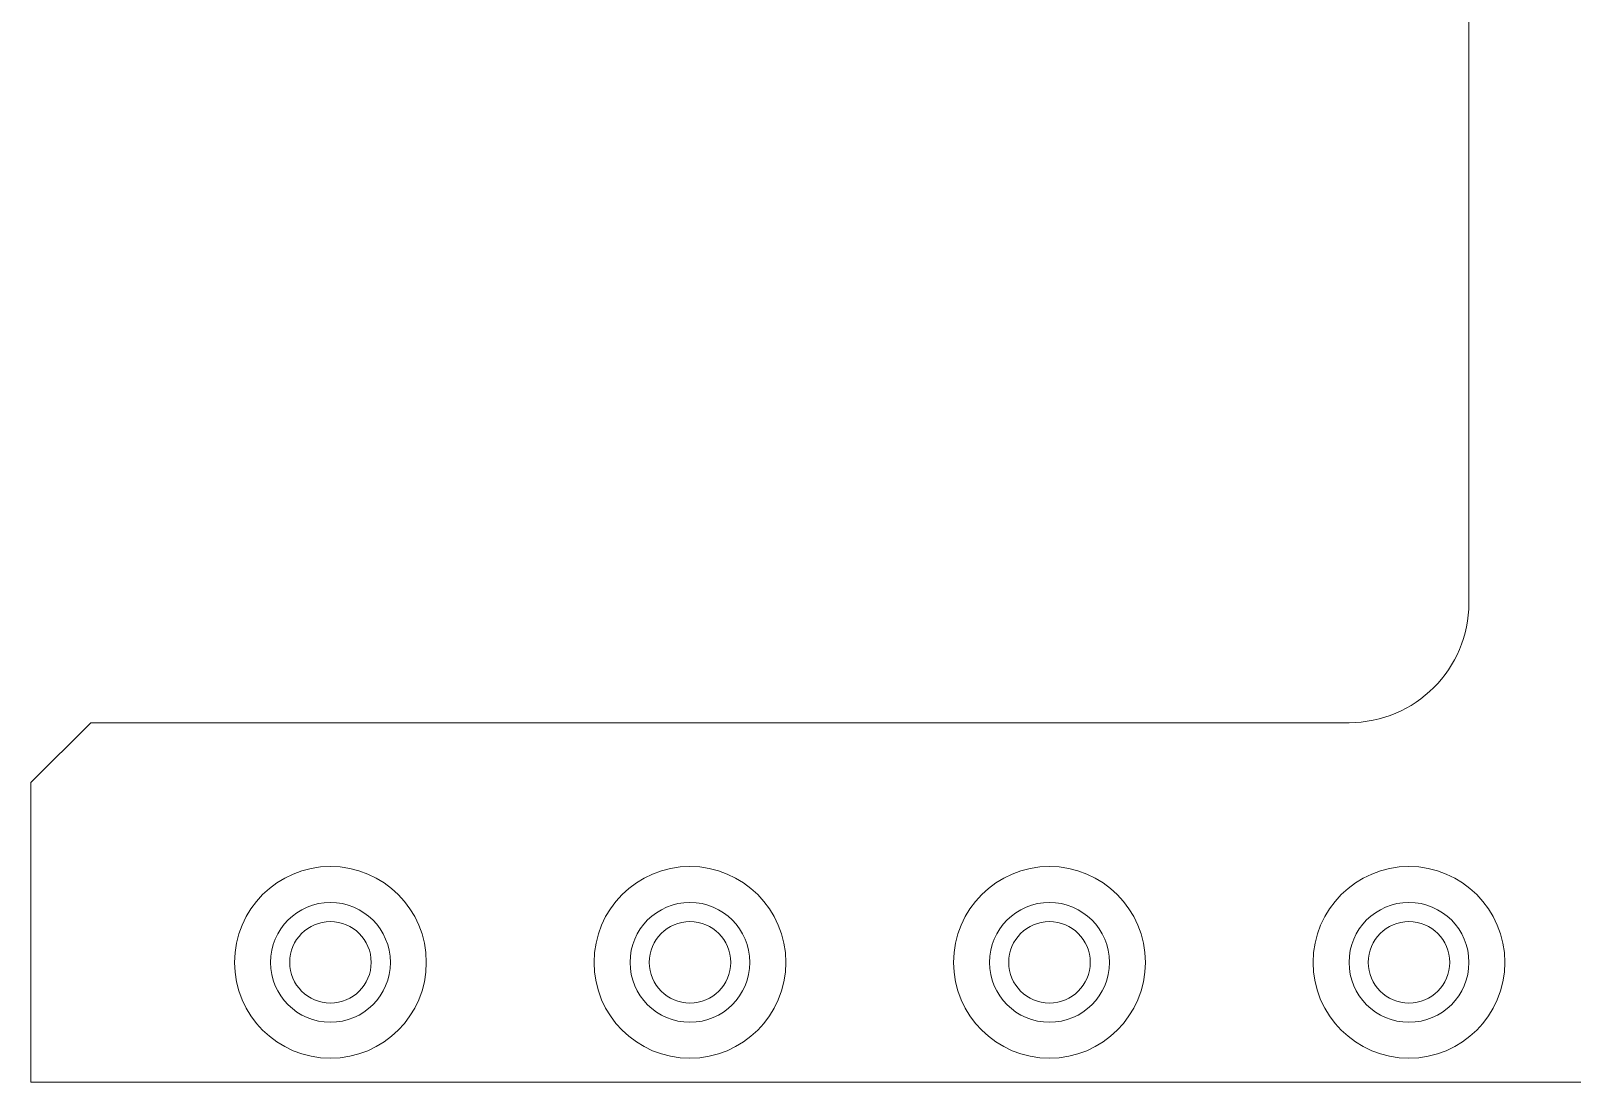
# Model space of a CAD drawing. Extents: x 500 to 100500, y -14500 to 21140.
# Drawn here: x 8800.5 to 8929.1, y -6736 to -6648.3 of the extents above; entities that cross this region are included whole.
import ezdxf

# ---------------------------------------------------------------- set-up
doc = ezdxf.new("R2010")
doc.units = 0
doc.linetypes.add('SLD-Solid', pattern=[0])
doc.layers.add('M06SMMF-001B', color=7, linetype='CONTINUOUS')
doc.layers.add('MODEL', color=7, linetype='SLD-Solid', lineweight=15)

# ---------------------------------------------------------------- blocks, each defined once
blk = doc.blocks.new('KA$Cbf7906b1')
at = {"layer": 'MODEL'}
for p, q in [((218, 222.6), (218, 275.6)), ((333, 212.6), (228, 212.6)), ((338, 207.6), (333, 212.6)), ((338, 182.6), (338, 207.6)), ((188, 182.6), (338, 182.6))]:
    blk.add_line(p, q, dxfattribs=at)
for centre, radius in [((223, 192.6), 8), ((253, 192.6), 8), ((283, 192.6), 8), ((313, 192.6), 8), ((223, 192.6), 5), ((253, 192.6), 5), ((283, 192.6), 5), ((313, 192.6), 5), ((223, 192.6), 3.4), ((253, 192.6), 3.4), ((283, 192.6), 3.4), ((313, 192.6), 3.4)]:
    blk.add_circle(centre, radius, dxfattribs=at)
blk.add_arc((228, 222.6), 10, 180, 270, dxfattribs=at)
blk = doc.blocks.new('KFASDF3')
at = {"layer": 'MODEL', "color": 6}
for p, q in [((88219.37, -125179.02), (88219.37, -125103.02)), ((88334.37, -125189.02), (88229.37, -125189.02)), ((88339.37, -125194.02), (88334.37, -125189.02)), ((88339.37, -125219.02), (88339.37, -125194.02)), ((88189.37, -125219.02), (88339.37, -125219.02))]:
    blk.add_line(p, q, dxfattribs=at)
for centre, radius in [((88224.37, -125209.02), 8), ((88254.37, -125209.02), 8), ((88284.37, -125209.02), 8), ((88314.37, -125209.02), 8), ((88224.37, -125209.02), 5), ((88254.37, -125209.02), 5), ((88284.37, -125209.02), 5), ((88314.37, -125209.02), 5), ((88224.37, -125209.02), 3.4), ((88254.37, -125209.02), 3.4), ((88284.37, -125209.02), 3.4), ((88314.37, -125209.02), 3.4)]:
    blk.add_circle(centre, radius, dxfattribs=at)
blk.add_arc((88229.37, -125179.02), 10, 180, 270, dxfattribs=at)
blk = doc.blocks.new('KA$C03f0ad08')
at = {"layer": 'M06SMMF-001B', "color": 4}
blk.add_blockref('KFASDF3', (-88001.37, 125476.62), dxfattribs=at)

msp = doc.modelspace()

# ---------------------------------------------------------------- block references
at = {"layer": 'M06SMMF-001B', "xscale": -1}
for name, p in [('KA$C03f0ad08', (9138.5, -6993.64, -10.47)), ('KA$Cbf7906b1', (9138.5, -6918.64, -10.47))]:
    msp.add_blockref(name, p, dxfattribs=at)

doc.saveas('drawing.dxf')
